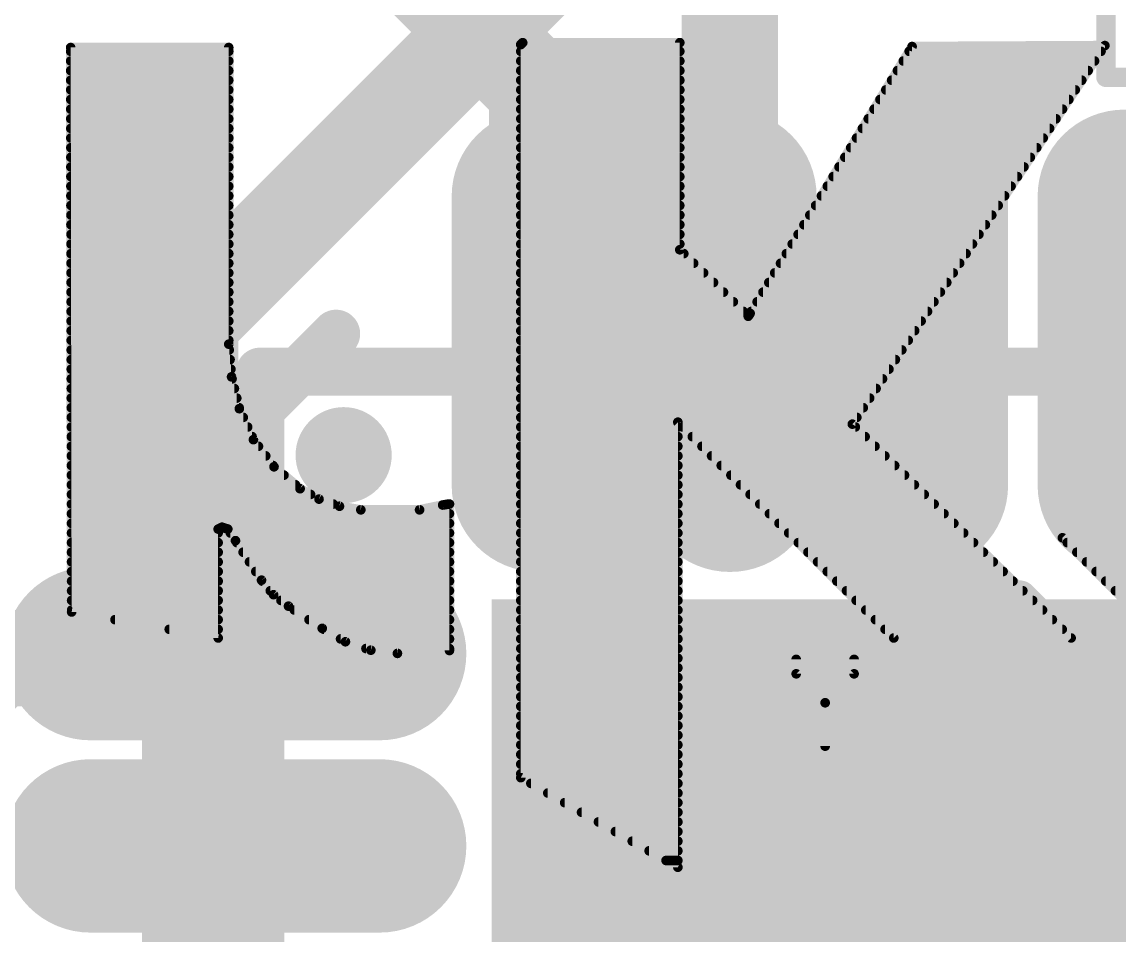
# Model space of a CAD drawing. Extents: x -34 to 73, y -15 to 16.
# Drawn here: x 10.072 to 12.964, y 10.674 to 13.082 of the extents above; entities that cross this region are included whole.
import ezdxf

# ---------------------------------------------------------------- set-up
doc = ezdxf.new("R2010")
doc.units = 0
for name, color, linetype in [('1', 12, 'CONTINUOUS'), ('16', 132, 'CONTINUOUS'), ('21', 41, 'CONTINUOUS'), ('22', 40, 'CONTINUOUS'), ('29', 253, 'CONTINUOUS'), ('31', 253, 'CONTINUOUS'), ('39', 12, 'CONTINUOUS'), ('51', 53, 'CONTINUOUS')]:
    doc.layers.add(name, color=color, linetype=linetype)

# ---------------------------------------------------------------- blocks, each defined once
blk = doc.blocks.new('RECT')
blk.add_solid([(-0.5, -0.5), (0.5, -0.5), (-0.5, 0.5), (0.5, 0.5)])
blk = doc.blocks.new('RECT162560X40640R100')
at = {"const_width": 0.127}
blk.add_lwpolyline([(0.4445, 0), (0.4445, 0, 0.4142), (0.381, 0.0635), (-0.381, 0.0635, 0.4142), (-0.4445, 0), (-0.4445, 0, 0.4142), (-0.381, -0.0635), (0.381, -0.0635, 0.4142)], format="xyb", close=True, dxfattribs=at)
blk.add_solid([(-0.4064, -0.0254), (0.4064, -0.0254), (-0.4064, 0.0254), (0.4064, 0.0254)])
blk = doc.blocks.new('RECT195072X73152R100')
at = {"const_width": 0.2286}
blk.add_lwpolyline([(0.4953, 0), (0.4953, 0, 0.4142), (0.381, 0.1143), (-0.381, 0.1143, 0.4142), (-0.4953, 0), (-0.4953, 0, 0.4142), (-0.381, -0.1143), (0.381, -0.1143, 0.4142)], format="xyb", close=True, dxfattribs=at)
blk.add_solid([(-0.4064, -0.0254), (0.4064, -0.0254), (-0.4064, 0.0254), (0.4064, 0.0254)])

msp = doc.modelspace()

# ---------------------------------------------------------------- linework, layer by layer
at = {"layer": '1', "const_width": 0.254}
for points in [[(11.9379, 12.2416), (11.9379, 13.7159)], [(11.43, 12.9032), (11.0998, 13.2334)], [(11.43, 12.7), (11.43, 12.9032)], [(11.4333, 12.7221), (11.4333, 12.7033)], [(11.4333, 12.7033), (11.43, 12.7)], [(11.4333, 12.2416), (11.4333, 12.7033)], [(10.6217, 11.4046), (10.6338, 11.4167)], [(9.779, 11.176), (10.0076, 11.4046)], [(10.0076, 11.4046), (10.6217, 11.4046)]]:
    msp.add_lwpolyline(points, dxfattribs=at)
at = {"layer": '1', "const_width": 0.127}
for points in [[(11.4935, 12.9032, 1), (11.3665, 12.9032)], [(11.3851, 12.8583, 1), (11.4749, 12.9481)], [(11.4968, 12.7221, 1), (11.3698, 12.7221)], [(11.4968, 12.7033, 1), (11.3698, 12.7033)], [(11.4782, 12.6584, 1), (11.3884, 12.7482)], [(11.3851, 12.7449, 1), (11.4749, 12.6551)], [(11.3665, 12.7, 1), (11.4935, 12.7)], [(11.3698, 12.7033, 1), (11.4968, 12.7033)], [(11.3698, 12.2416, 1), (11.4968, 12.2416)], [(11.8744, 12.2416, 1), (12.0014, 12.2416)], [(10.6787, 11.3718, 1), (10.5889, 11.4616)], [(10.0525, 11.3597, 1), (9.9627, 11.4495)], [(10.5768, 11.4495, 1), (10.6666, 11.3597)], [(10.6217, 11.3411, 1), (10.6217, 11.4681)]]:
    msp.add_lwpolyline(points, format="xyb", dxfattribs=at)
at = {"layer": '16', "const_width": 0.254}
for points in [[(11.938, 13.716), (10.5156, 12.2936)], [(10.5156, 5.5372), (10.5156, 12.2936)]]:
    msp.add_lwpolyline(points, dxfattribs=at)
at = {"layer": '16', "const_width": 0.127}
for points in [[(10.5791, 12.2936, 1), (10.4521, 12.2936)], [(10.4707, 12.3385, 1), (10.5605, 12.2487)]]:
    msp.add_lwpolyline(points, format="xyb", dxfattribs=at)
at = {"layer": '21', "const_width": 0.127}
msp.add_lwpolyline([(10.6, 11.96), (10.9, 12.26)], dxfattribs=at)
at = {"layer": '21'}
for points, const_width in [([(10.9225, 12.2375, 1), (10.8775, 12.2825)], 0.0635), ([(10.92, 11.8768, 1), (10.92, 12.0032, 1), (10.92, 11.8768)], 0.127), ([(10.5775, 11.9825, 1), (10.6225, 11.9375)], 0.0635)]:
    msp.add_lwpolyline(points, format="xyb", dxfattribs=dict(at, const_width=const_width))
at = {"layer": '22', "const_width": 0.0254}
for points in [[(11.3919, 13.0277), (11.3868, 13.0226)], [(11.8059, 13.0277), (11.3919, 13.0277)], [(11.8059, 12.4816), (11.8059, 13.0277)], [(10.2006, 13.015), (10.2032, 11.5265)], [(10.6172, 13.015), (10.2006, 13.015)], [(10.2006, 13.0048), (10.6172, 13.0048)], [(10.6172, 12.2326), (10.6172, 13.015)], [(11.3868, 13.0226), (11.3868, 11.0896)], [(11.3868, 13.0048), (11.8059, 13.0048)], [(12.4181, 13.0175), (11.9913, 12.3139)], [(12.2606, 12.0218), (12.9261, 13.02)], [(12.4104, 13.0048), (12.916, 13.0048)], [(12.9261, 13.02), (12.4181, 13.0175)], [(10.2007, 12.9794), (10.6172, 12.9794)], [(11.3868, 12.9794), (11.8059, 12.9794)], [(12.395, 12.9794), (12.899, 12.9794)], [(10.2007, 12.954), (10.6172, 12.954)], [(11.3868, 12.954), (11.8059, 12.954)], [(12.3796, 12.954), (12.8821, 12.954)], [(10.2008, 12.9286), (10.6172, 12.9286)], [(11.3868, 12.9286), (11.8059, 12.9286)], [(12.3642, 12.9286), (12.8652, 12.9286)], [(10.2008, 12.9032), (10.6172, 12.9032)], [(11.3868, 12.9032), (11.8059, 12.9032)], [(12.3488, 12.9032), (12.8482, 12.9032)], [(10.2008, 12.8778), (10.6172, 12.8778)], [(11.3868, 12.8778), (11.8059, 12.8778)], [(12.3334, 12.8778), (12.8313, 12.8778)], [(10.2009, 12.8524), (10.6172, 12.8524)], [(10.2009, 12.827), (10.6172, 12.827)], [(11.3868, 12.8524), (11.8059, 12.8524)], [(11.3868, 12.827), (11.8059, 12.827)], [(12.3025, 12.827), (12.7974, 12.827)], [(12.318, 12.8524), (12.8144, 12.8524)], [(10.201, 12.8016), (10.6172, 12.8016)], [(11.3868, 12.8016), (11.8059, 12.8016)], [(12.2871, 12.8016), (12.7805, 12.8016)], [(10.201, 12.7762), (10.6172, 12.7762)], [(11.3868, 12.7762), (11.8059, 12.7762)], [(12.2717, 12.7762), (12.7636, 12.7762)], [(10.2011, 12.7508), (10.6172, 12.7508)], [(11.3868, 12.7508), (11.8059, 12.7508)], [(12.2563, 12.7508), (12.7466, 12.7508)], [(10.2011, 12.7254), (10.6172, 12.7254)], [(11.3868, 12.7254), (11.8059, 12.7254)], [(12.2409, 12.7254), (12.7297, 12.7254)], [(10.2012, 12.7), (10.6172, 12.7)], [(11.3868, 12.7), (11.8059, 12.7)], [(12.2255, 12.7), (12.7128, 12.7)], [(10.2012, 12.6746), (10.6172, 12.6746)], [(11.3868, 12.6746), (11.8059, 12.6746)], [(12.2101, 12.6746), (12.6958, 12.6746)], [(10.2012, 12.6492), (10.6172, 12.6492)], [(10.2013, 12.6238), (10.6172, 12.6238)], [(11.3868, 12.6492), (11.8059, 12.6492)], [(11.3868, 12.6238), (11.8059, 12.6238)], [(12.1793, 12.6238), (12.662, 12.6238)], [(12.1947, 12.6492), (12.6789, 12.6492)], [(10.2013, 12.5984), (10.6172, 12.5984)], [(11.3868, 12.5984), (11.8059, 12.5984)], [(12.1639, 12.5984), (12.645, 12.5984)], [(10.2014, 12.573), (10.6172, 12.573)], [(11.3868, 12.573), (11.8059, 12.573)], [(12.1485, 12.573), (12.6281, 12.573)], [(10.2014, 12.5476), (10.6172, 12.5476)], [(11.3868, 12.5476), (11.8059, 12.5476)], [(12.1331, 12.5476), (12.6112, 12.5476)], [(10.2015, 12.5222), (10.6172, 12.5222)], [(11.3868, 12.5222), (11.8059, 12.5222)], [(12.1177, 12.5222), (12.5942, 12.5222)], [(10.2015, 12.4968), (10.6172, 12.4968)], [(11.3868, 12.4968), (11.8059, 12.4968)], [(11.9863, 12.3063), (11.8059, 12.4816)], [(12.1022, 12.4968), (12.5773, 12.4968)], [(10.2015, 12.4714), (10.6172, 12.4714)], [(11.3868, 12.4714), (11.8164, 12.4714)], [(12.0868, 12.4714), (12.5603, 12.4714)], [(10.2016, 12.446), (10.6172, 12.446)], [(10.2016, 12.4206), (10.6172, 12.4206)], [(11.3868, 12.446), (11.8425, 12.446)], [(11.3868, 12.4206), (11.8687, 12.4206)], [(12.056, 12.4206), (12.5265, 12.4206)], [(12.0714, 12.446), (12.5434, 12.446)], [(10.2017, 12.3952), (10.6172, 12.3952)], [(11.3868, 12.3952), (11.8948, 12.3952)], [(12.0406, 12.3952), (12.5095, 12.3952)], [(10.2017, 12.3698), (10.6172, 12.3698)], [(11.3868, 12.3698), (11.921, 12.3698)], [(12.0252, 12.3698), (12.4926, 12.3698)], [(10.2018, 12.3444), (10.6172, 12.3444)], [(11.3868, 12.3444), (11.9471, 12.3444)], [(12.0098, 12.3444), (12.4757, 12.3444)], [(10.2018, 12.319), (10.6172, 12.319)], [(11.3868, 12.319), (11.9732, 12.319)], [(11.9913, 12.3139), (11.9863, 12.3063)], [(11.9944, 12.319), (12.4587, 12.319)], [(10.2019, 12.2936), (10.6172, 12.2936)], [(11.3868, 12.2936), (12.4418, 12.2936)], [(10.2019, 12.2682), (10.6172, 12.2682)], [(11.3868, 12.2682), (12.4249, 12.2682)], [(10.2019, 12.2428), (10.6172, 12.2428)], [(10.6246, 12.1465), (10.6172, 12.2326)], [(11.3868, 12.2428), (12.4079, 12.2428)], [(10.202, 12.2174), (10.6185, 12.2174)], [(10.202, 12.192), (10.6207, 12.192)], [(11.3868, 12.2174), (12.391, 12.2174)], [(11.3868, 12.192), (12.3741, 12.192)], [(10.2021, 12.1666), (10.6229, 12.1666)], [(11.3868, 12.1666), (12.3571, 12.1666)], [(10.2021, 12.1412), (10.6259, 12.1412)], [(10.6451, 12.0625), (10.6246, 12.1465)], [(11.3868, 12.1412), (12.3402, 12.1412)], [(10.2022, 12.1158), (10.6321, 12.1158)], [(11.3868, 12.1158), (12.3233, 12.1158)], [(10.2022, 12.0904), (10.6383, 12.0904)], [(11.3868, 12.0904), (12.3063, 12.0904)], [(10.2023, 12.065), (10.6445, 12.065)], [(10.6822, 11.9808), (10.6451, 12.0625)], [(11.3868, 12.065), (12.2894, 12.065)], [(10.2023, 12.0396), (10.6555, 12.0396)], [(11.3868, 12.0396), (12.2725, 12.0396)], [(11.8008, 10.8534), (11.8008, 12.0269)], [(11.8008, 12.0269), (12.3698, 11.4579)], [(12.8372, 11.4579), (12.2606, 12.0218)], [(10.2023, 12.0142), (10.6671, 12.0142)], [(10.2024, 11.9888), (10.6786, 11.9888)], [(11.3868, 12.0142), (11.8008, 12.0142)], [(11.3868, 11.9888), (11.8008, 11.9888)], [(11.8135, 12.0142), (12.2684, 12.0142)], [(11.8389, 11.9888), (12.2943, 11.9888)], [(10.2024, 11.9634), (10.6955, 11.9634)], [(10.7365, 11.9093), (10.6822, 11.9808)], [(11.3868, 11.9634), (11.8008, 11.9634)], [(11.8643, 11.9634), (12.3203, 11.9634)], [(10.2025, 11.938), (10.7147, 11.938)], [(11.3868, 11.938), (11.8008, 11.938)], [(11.8897, 11.938), (12.3463, 11.938)], [(10.2025, 11.9126), (10.734, 11.9126)], [(10.8052, 11.8516), (10.7365, 11.9093)], [(11.3868, 11.9126), (11.8008, 11.9126)], [(11.9151, 11.9126), (12.3723, 11.9126)], [(10.2026, 11.8872), (10.7628, 11.8872)], [(11.3868, 11.8872), (11.8008, 11.8872)], [(11.9405, 11.8872), (12.3982, 11.8872)], [(10.2026, 11.8618), (10.7931, 11.8618)], [(10.8551, 11.8241), (10.8052, 11.8516)], [(11.3868, 11.8618), (11.8008, 11.8618)], [(11.9659, 11.8618), (12.4242, 11.8618)], [(10.2027, 11.8364), (10.8328, 11.8364)], [(10.909, 11.8053), (10.8551, 11.8241)], [(11.3868, 11.8364), (11.8008, 11.8364)], [(11.9913, 11.8364), (12.4502, 11.8364)], [(10.2027, 11.811), (10.8927, 11.811)], [(10.2027, 11.7856), (11.1989, 11.7856)], [(10.9652, 11.7958), (10.909, 11.8053)], [(11.1201, 11.7958), (10.9652, 11.7958)], [(11.1811, 11.8085), (11.1201, 11.7958)], [(11.1963, 11.811), (11.1811, 11.8085)], [(11.1989, 11.811), (11.1963, 11.811)], [(11.1989, 11.4249), (11.1989, 11.811)], [(11.3868, 11.811), (11.8008, 11.811)], [(11.3868, 11.7856), (11.8008, 11.7856)], [(12.0167, 11.811), (12.4762, 11.811)], [(12.0421, 11.7856), (12.5021, 11.7856)], [(10.2028, 11.7602), (11.1989, 11.7602)], [(11.3868, 11.7602), (11.8008, 11.7602)], [(12.0675, 11.7602), (12.5281, 11.7602)], [(10.2028, 11.7348), (10.5893, 11.7348)], [(10.5893, 11.745), (10.5994, 11.75)], [(10.5893, 11.4579), (10.5893, 11.745)], [(10.5994, 11.75), (10.6147, 11.745)], [(10.6147, 11.745), (10.635, 11.7145)], [(10.6215, 11.7348), (11.1989, 11.7348)], [(11.3868, 11.7348), (11.8008, 11.7348)], [(12.0929, 11.7348), (12.5541, 11.7348)], [(10.2029, 11.7094), (10.5893, 11.7094)], [(10.635, 11.7145), (10.7036, 11.6103)], [(10.6384, 11.7094), (11.1989, 11.7094)], [(11.3868, 11.7094), (11.8008, 11.7094)], [(12.1183, 11.7094), (12.58, 11.7094)], [(13.2131, 11.7246), (12.8143, 11.7221)], [(12.8143, 11.7221), (13.081, 11.4554)], [(12.827, 11.7094), (13.9294, 11.7094)], [(10.2029, 11.684), (10.5893, 11.684)], [(10.6551, 11.684), (11.1989, 11.684)], [(11.3868, 11.684), (11.8008, 11.684)], [(12.1437, 11.684), (12.606, 11.684)], [(12.8524, 11.684), (13.9294, 11.684)], [(10.203, 11.6586), (10.5893, 11.6586)], [(10.6718, 11.6586), (11.1989, 11.6586)], [(11.3868, 11.6586), (11.8008, 11.6586)], [(12.1691, 11.6586), (12.632, 11.6586)], [(12.8778, 11.6586), (13.9294, 11.6586)], [(10.203, 11.6332), (10.5893, 11.6332)], [(10.6885, 11.6332), (11.1989, 11.6332)], [(11.3868, 11.6332), (11.8008, 11.6332)], [(12.1945, 11.6332), (12.658, 11.6332)], [(12.9032, 11.6332), (13.9294, 11.6332)], [(10.2031, 11.6078), (10.5893, 11.6078)], [(10.2031, 11.5824), (10.5893, 11.5824)], [(10.7036, 11.6103), (10.7352, 11.572)], [(10.7057, 11.6078), (11.1989, 11.6078)], [(10.7267, 11.5824), (11.1989, 11.5824)], [(11.3868, 11.6078), (11.8008, 11.6078)], [(11.3868, 11.5824), (11.8008, 11.5824)], [(12.2199, 11.6078), (12.6839, 11.6078)], [(12.2453, 11.5824), (12.7099, 11.5824)], [(12.9286, 11.6078), (13.9294, 11.6078)], [(12.954, 11.5824), (13.9294, 11.5824)], [(10.2031, 11.557), (10.5893, 11.557)], [(10.7352, 11.572), (10.7747, 11.5418)], [(10.7548, 11.557), (11.1989, 11.557)], [(11.3868, 11.557), (11.8008, 11.557)], [(12.2707, 11.557), (12.7359, 11.557)], [(10.2032, 11.5316), (10.5893, 11.5316)], [(10.2032, 11.5265), (10.5893, 11.4579)], [(10.7747, 11.5418), (10.8636, 11.4833)], [(10.7902, 11.5316), (11.1989, 11.5316)], [(11.3868, 11.5316), (11.8008, 11.5316)], [(12.2961, 11.5316), (12.7618, 11.5316)], [(10.3175, 11.5062), (10.5893, 11.5062)], [(10.8288, 11.5062), (11.1989, 11.5062)], [(11.3868, 11.5062), (11.8008, 11.5062)], [(12.3215, 11.5062), (12.7878, 11.5062)], [(10.4604, 11.4808), (10.5893, 11.4808)], [(10.8636, 11.4833), (10.9247, 11.448)], [(10.8679, 11.4808), (11.1989, 11.4808)], [(11.3868, 11.4808), (11.8008, 11.4808)], [(12.3469, 11.4808), (12.8138, 11.4808)], [(10.9119, 11.4554), (11.1989, 11.4554)], [(10.9247, 11.448), (10.9916, 11.4257)], [(11.3868, 11.4554), (11.8008, 11.4554)], [(12.3698, 11.4579), (12.8372, 11.4579)], [(10.9788, 11.43), (11.1989, 11.43)], [(10.9916, 11.4257), (11.0617, 11.4173)], [(11.0617, 11.4173), (11.1989, 11.4249)], [(11.3868, 11.43), (11.8008, 11.43)], [(11.3868, 11.4046), (11.8008, 11.4046)], [(11.3868, 11.3792), (11.8008, 11.3792)], [(11.3868, 11.3538), (11.8008, 11.3538)], [(11.3868, 11.3284), (11.8008, 11.3284)], [(11.3868, 11.303), (11.8008, 11.303)], [(11.3868, 11.2776), (11.8008, 11.2776)], [(11.3868, 11.2522), (11.8008, 11.2522)], [(11.3868, 11.2268), (11.8008, 11.2268)], [(11.3868, 11.2014), (11.8008, 11.2014)], [(11.3868, 11.176), (11.8008, 11.176)], [(11.3868, 11.1506), (11.8008, 11.1506)], [(11.3868, 11.1252), (11.8008, 11.1252)], [(11.3868, 11.0998), (11.8008, 11.0998)], [(11.3868, 11.0896), (11.8008, 10.8534)], [(11.4134, 11.0744), (11.8008, 11.0744)], [(11.458, 11.049), (11.8008, 11.049)], [(11.5025, 11.0236), (11.8008, 11.0236)], [(11.547, 10.9982), (11.8008, 10.9982)], [(11.5915, 10.9728), (11.8008, 10.9728)], [(11.636, 10.9474), (11.8008, 10.9474)], [(11.6806, 10.922), (11.8008, 10.922)], [(11.7251, 10.8966), (11.8008, 10.8966)], [(11.7696, 10.8712), (11.8008, 10.8712)]]:
    msp.add_lwpolyline(points, dxfattribs=at)
at = {"layer": '22', "const_width": 0.0127}
for points in [[(11.3919, 13.0341, 1), (11.3919, 13.0214)], [(11.3964, 13.0232, 1), (11.3874, 13.0322)], [(11.8123, 13.0277, 1), (11.7996, 13.0277)], [(11.8059, 13.0214, 1), (11.8059, 13.0341)], [(10.2006, 13.0213, 1), (10.2006, 13.0087)], [(10.2006, 13.0112, 1), (10.2006, 12.9985)], [(10.2069, 13.015, 1), (10.1943, 13.015)], [(10.6235, 13.015, 1), (10.6109, 13.015)], [(10.6172, 13.0087, 1), (10.6172, 13.0213)], [(10.6172, 12.9985, 1), (10.6172, 13.0112)], [(11.3932, 13.0226, 1), (11.3805, 13.0226)], [(11.3823, 13.0271, 1), (11.3913, 13.0181)], [(11.3868, 13.0112, 1), (11.3868, 12.9985)], [(11.8059, 12.9985, 1), (11.8059, 13.0112)], [(12.4104, 13.0112, 1), (12.4104, 12.9985)], [(12.4181, 13.0238, 1), (12.4181, 13.0112)], [(12.4235, 13.0142, 1), (12.4127, 13.0208)], [(12.916, 12.9985, 1), (12.916, 13.0112)], [(12.9314, 13.0165, 1), (12.9208, 13.0235)], [(12.9261, 13.0137, 1), (12.9261, 13.0263)], [(10.2007, 12.9857, 1), (10.2007, 12.9731)], [(10.6172, 12.9731, 1), (10.6172, 12.9857)], [(11.3868, 12.9857, 1), (11.3868, 12.9731)], [(11.8059, 12.9731, 1), (11.8059, 12.9857)], [(12.395, 12.9857, 1), (12.395, 12.9731)], [(12.899, 12.9731, 1), (12.899, 12.9857)], [(10.2007, 12.9604, 1), (10.2007, 12.9477)], [(10.6172, 12.9477, 1), (10.6172, 12.9604)], [(11.3868, 12.9604, 1), (11.3868, 12.9477)], [(11.8059, 12.9477, 1), (11.8059, 12.9604)], [(12.3796, 12.9604, 1), (12.3796, 12.9477)], [(12.8821, 12.9477, 1), (12.8821, 12.9604)], [(10.2008, 12.935, 1), (10.2008, 12.9223)], [(10.6172, 12.9223, 1), (10.6172, 12.935)], [(11.3868, 12.935, 1), (11.3868, 12.9223)], [(11.8059, 12.9223, 1), (11.8059, 12.935)], [(12.3642, 12.935, 1), (12.3642, 12.9223)], [(12.8652, 12.9223, 1), (12.8652, 12.935)], [(10.2008, 12.9095, 1), (10.2008, 12.8969)], [(10.6172, 12.8969, 1), (10.6172, 12.9095)], [(11.3868, 12.9095, 1), (11.3868, 12.8969)], [(11.8059, 12.8969, 1), (11.8059, 12.9095)], [(12.3488, 12.9095, 1), (12.3488, 12.8969)], [(12.8482, 12.8969, 1), (12.8482, 12.9095)], [(10.2008, 12.8841, 1), (10.2008, 12.8715)], [(10.6172, 12.8715, 1), (10.6172, 12.8841)], [(11.3868, 12.8841, 1), (11.3868, 12.8715)], [(11.8059, 12.8715, 1), (11.8059, 12.8841)], [(12.3334, 12.8841, 1), (12.3334, 12.8715)], [(12.8313, 12.8715, 1), (12.8313, 12.8841)], [(10.2009, 12.8588, 1), (10.2009, 12.8461)], [(10.2009, 12.8333, 1), (10.2009, 12.8207)], [(10.6172, 12.8461, 1), (10.6172, 12.8588)], [(10.6172, 12.8207, 1), (10.6172, 12.8333)], [(11.3868, 12.8588, 1), (11.3868, 12.8461)], [(11.3868, 12.8333, 1), (11.3868, 12.8207)], [(11.8059, 12.8461, 1), (11.8059, 12.8588)], [(11.8059, 12.8207, 1), (11.8059, 12.8333)], [(12.3025, 12.8333, 1), (12.3025, 12.8207)], [(12.318, 12.8588, 1), (12.318, 12.8461)], [(12.7974, 12.8207, 1), (12.7974, 12.8333)], [(12.8144, 12.8461, 1), (12.8144, 12.8588)], [(10.201, 12.8079, 1), (10.201, 12.7953)], [(10.6172, 12.7953, 1), (10.6172, 12.8079)], [(11.3868, 12.8079, 1), (11.3868, 12.7953)], [(11.8059, 12.7953, 1), (11.8059, 12.8079)], [(12.2871, 12.8079, 1), (12.2871, 12.7953)], [(12.7805, 12.7953, 1), (12.7805, 12.8079)], [(10.201, 12.7826, 1), (10.201, 12.7699)], [(10.6172, 12.7699, 1), (10.6172, 12.7826)], [(11.3868, 12.7826, 1), (11.3868, 12.7699)], [(11.8059, 12.7699, 1), (11.8059, 12.7826)], [(12.2717, 12.7826, 1), (12.2717, 12.7699)], [(12.7636, 12.7699, 1), (12.7636, 12.7826)], [(10.2011, 12.7571, 1), (10.2011, 12.7445)], [(10.6172, 12.7445, 1), (10.6172, 12.7571)], [(11.3868, 12.7571, 1), (11.3868, 12.7445)], [(11.8059, 12.7445, 1), (11.8059, 12.7571)], [(12.2563, 12.7571, 1), (12.2563, 12.7445)], [(12.7466, 12.7445, 1), (12.7466, 12.7571)], [(10.2011, 12.7317, 1), (10.2011, 12.7191)], [(10.6172, 12.7191, 1), (10.6172, 12.7317)], [(11.3868, 12.7317, 1), (11.3868, 12.7191)], [(11.8059, 12.7191, 1), (11.8059, 12.7317)], [(12.2409, 12.7317, 1), (12.2409, 12.7191)], [(12.7297, 12.7191, 1), (12.7297, 12.7317)], [(10.2012, 12.7064, 1), (10.2012, 12.6937)], [(10.6172, 12.6937, 1), (10.6172, 12.7064)], [(11.3868, 12.7064, 1), (11.3868, 12.6937)], [(11.8059, 12.6937, 1), (11.8059, 12.7064)], [(12.2255, 12.7064, 1), (12.2255, 12.6937)], [(12.7128, 12.6937, 1), (12.7128, 12.7064)], [(10.2012, 12.6809, 1), (10.2012, 12.6683)], [(10.6172, 12.6683, 1), (10.6172, 12.6809)], [(11.3868, 12.6809, 1), (11.3868, 12.6683)], [(11.8059, 12.6683, 1), (11.8059, 12.6809)], [(12.2101, 12.6809, 1), (12.2101, 12.6683)], [(12.6958, 12.6683, 1), (12.6958, 12.6809)], [(10.2012, 12.6555, 1), (10.2012, 12.6429)], [(10.2013, 12.6302, 1), (10.2013, 12.6175)], [(10.6172, 12.6429, 1), (10.6172, 12.6555)], [(10.6172, 12.6175, 1), (10.6172, 12.6302)], [(11.3868, 12.6555, 1), (11.3868, 12.6429)], [(11.3868, 12.6302, 1), (11.3868, 12.6175)], [(11.8059, 12.6429, 1), (11.8059, 12.6555)], [(11.8059, 12.6175, 1), (11.8059, 12.6302)], [(12.1793, 12.6302, 1), (12.1793, 12.6175)], [(12.1947, 12.6555, 1), (12.1947, 12.6429)], [(12.662, 12.6175, 1), (12.662, 12.6302)], [(12.6789, 12.6429, 1), (12.6789, 12.6555)], [(10.2013, 12.6047, 1), (10.2013, 12.5921)], [(10.6172, 12.5921, 1), (10.6172, 12.6047)], [(11.3868, 12.6047, 1), (11.3868, 12.5921)], [(11.8059, 12.5921, 1), (11.8059, 12.6047)], [(12.1639, 12.6047, 1), (12.1639, 12.5921)], [(12.645, 12.5921, 1), (12.645, 12.6047)], [(10.2014, 12.5793, 1), (10.2014, 12.5667)], [(10.6172, 12.5667, 1), (10.6172, 12.5793)], [(11.3868, 12.5793, 1), (11.3868, 12.5667)], [(11.8059, 12.5667, 1), (11.8059, 12.5793)], [(12.1485, 12.5793, 1), (12.1485, 12.5667)], [(12.6281, 12.5667, 1), (12.6281, 12.5793)], [(10.2014, 12.554, 1), (10.2014, 12.5413)], [(10.6172, 12.5413, 1), (10.6172, 12.554)], [(11.3868, 12.554, 1), (11.3868, 12.5413)], [(11.8059, 12.5413, 1), (11.8059, 12.554)], [(12.1331, 12.554, 1), (12.1331, 12.5413)], [(12.6112, 12.5413, 1), (12.6112, 12.554)], [(10.2015, 12.5285, 1), (10.2015, 12.5159)], [(10.6172, 12.5159, 1), (10.6172, 12.5285)], [(11.3868, 12.5285, 1), (11.3868, 12.5159)], [(11.8059, 12.5159, 1), (11.8059, 12.5285)], [(12.1177, 12.5285, 1), (12.1177, 12.5159)], [(12.5942, 12.5159, 1), (12.5942, 12.5285)], [(10.2015, 12.5031, 1), (10.2015, 12.4905)], [(10.6172, 12.4905, 1), (10.6172, 12.5031)], [(11.3868, 12.5031, 1), (11.3868, 12.4905)], [(11.8103, 12.4862, 1), (11.8015, 12.477)], [(11.8059, 12.4905, 1), (11.8059, 12.5031)], [(12.1022, 12.5031, 1), (12.1022, 12.4905)], [(12.5773, 12.4905, 1), (12.5773, 12.5031)], [(10.2015, 12.4778, 1), (10.2015, 12.4651)], [(10.6172, 12.4651, 1), (10.6172, 12.4778)], [(11.3868, 12.4778, 1), (11.3868, 12.4651)], [(11.7996, 12.4816, 1), (11.8123, 12.4816)], [(11.8164, 12.4651, 1), (11.8164, 12.4778)], [(12.0868, 12.4778, 1), (12.0868, 12.4651)], [(12.5603, 12.4651, 1), (12.5603, 12.4778)], [(10.2016, 12.4523, 1), (10.2016, 12.4397)], [(10.2016, 12.4269, 1), (10.2016, 12.4143)], [(10.6172, 12.4397, 1), (10.6172, 12.4523)], [(10.6172, 12.4143, 1), (10.6172, 12.4269)], [(11.3868, 12.4523, 1), (11.3868, 12.4397)], [(11.3868, 12.4269, 1), (11.3868, 12.4143)], [(11.8425, 12.4397, 1), (11.8425, 12.4523)], [(11.8687, 12.4143, 1), (11.8687, 12.4269)], [(12.056, 12.4269, 1), (12.056, 12.4143)], [(12.0714, 12.4523, 1), (12.0714, 12.4397)], [(12.5265, 12.4143, 1), (12.5265, 12.4269)], [(12.5434, 12.4397, 1), (12.5434, 12.4523)], [(10.2017, 12.4016, 1), (10.2017, 12.3889)], [(10.6172, 12.3889, 1), (10.6172, 12.4016)], [(11.3868, 12.4016, 1), (11.3868, 12.3889)], [(11.8948, 12.3889, 1), (11.8948, 12.4016)], [(12.0406, 12.4016, 1), (12.0406, 12.3889)], [(12.5095, 12.3889, 1), (12.5095, 12.4016)], [(10.2017, 12.3762, 1), (10.2017, 12.3635)], [(10.6172, 12.3635, 1), (10.6172, 12.3762)], [(11.3868, 12.3762, 1), (11.3868, 12.3635)], [(11.921, 12.3635, 1), (11.921, 12.3762)], [(12.0252, 12.3762, 1), (12.0252, 12.3635)], [(12.4926, 12.3635, 1), (12.4926, 12.3762)], [(10.2018, 12.3507, 1), (10.2018, 12.3381)], [(10.6172, 12.3381, 1), (10.6172, 12.3507)], [(11.3868, 12.3507, 1), (11.3868, 12.3381)], [(11.9471, 12.3381, 1), (11.9471, 12.3507)], [(12.0098, 12.3507, 1), (12.0098, 12.3381)], [(12.4757, 12.3381, 1), (12.4757, 12.3507)], [(10.2018, 12.3254, 1), (10.2018, 12.3127)], [(10.6172, 12.3127, 1), (10.6172, 12.3254)], [(11.3868, 12.3254, 1), (11.3868, 12.3127)], [(11.9732, 12.3127, 1), (11.9732, 12.3254)], [(11.9819, 12.3017, 1), (11.9907, 12.3109)], [(11.9859, 12.3172, 1), (11.9967, 12.3106)], [(11.9966, 12.3104, 1), (11.986, 12.3174)], [(11.9944, 12.3254, 1), (11.9944, 12.3127)], [(12.4587, 12.3127, 1), (12.4587, 12.3254)], [(10.2019, 12.3, 1), (10.2019, 12.2873)], [(10.6172, 12.2873, 1), (10.6172, 12.3)], [(11.3868, 12.3, 1), (11.3868, 12.2873)], [(11.981, 12.3098, 1), (11.9916, 12.3028)], [(12.4418, 12.2873, 1), (12.4418, 12.3)], [(10.2019, 12.2745, 1), (10.2019, 12.2619)], [(10.6172, 12.2619, 1), (10.6172, 12.2745)], [(11.3868, 12.2745, 1), (11.3868, 12.2619)], [(12.4249, 12.2619, 1), (12.4249, 12.2745)], [(10.2019, 12.2492, 1), (10.2019, 12.2365)], [(10.6235, 12.2331, 1), (10.6109, 12.2321)], [(10.6109, 12.2326, 1), (10.6235, 12.2326)], [(10.6172, 12.2365, 1), (10.6172, 12.2492)], [(11.3868, 12.2492, 1), (11.3868, 12.2365)], [(12.4079, 12.2365, 1), (12.4079, 12.2492)], [(10.202, 12.2238, 1), (10.202, 12.2111)], [(10.202, 12.1983, 1), (10.202, 12.1857)], [(10.6185, 12.2111, 1), (10.6185, 12.2238)], [(10.6207, 12.1857, 1), (10.6207, 12.1983)], [(11.3868, 12.2238, 1), (11.3868, 12.2111)], [(11.3868, 12.1983, 1), (11.3868, 12.1857)], [(12.3741, 12.1857, 1), (12.3741, 12.1983)], [(12.391, 12.2111, 1), (12.391, 12.2238)], [(10.2021, 12.173, 1), (10.2021, 12.1603)], [(10.6229, 12.1603, 1), (10.6229, 12.173)], [(11.3868, 12.173, 1), (11.3868, 12.1603)], [(12.3571, 12.1603, 1), (12.3571, 12.173)], [(10.2021, 12.1476, 1), (10.2021, 12.1349)], [(10.6308, 12.148, 1), (10.6185, 12.145)], [(10.6183, 12.1459, 1), (10.631, 12.147)], [(10.6259, 12.1349, 1), (10.6259, 12.1476)], [(11.3868, 12.1476, 1), (11.3868, 12.1349)], [(12.3402, 12.1349, 1), (12.3402, 12.1476)], [(10.2022, 12.1221, 1), (10.2022, 12.1095)], [(10.6321, 12.1095, 1), (10.6321, 12.1221)], [(11.3868, 12.1221, 1), (11.3868, 12.1095)], [(12.3233, 12.1095, 1), (12.3233, 12.1221)], [(10.2022, 12.0968, 1), (10.2022, 12.0841)], [(10.6383, 12.0841, 1), (10.6383, 12.0968)], [(11.3868, 12.0968, 1), (11.3868, 12.0841)], [(12.3063, 12.0841, 1), (12.3063, 12.0968)], [(10.2023, 12.0714, 1), (10.2023, 12.0587)], [(10.6509, 12.0651, 1), (10.6393, 12.0599)], [(10.6389, 12.061, 1), (10.6513, 12.064)], [(10.6445, 12.0587, 1), (10.6445, 12.0714)], [(11.3868, 12.0714, 1), (11.3868, 12.0587)], [(12.2894, 12.0587, 1), (12.2894, 12.0714)], [(10.2023, 12.0459, 1), (10.2023, 12.0333)], [(10.6555, 12.0333, 1), (10.6555, 12.0459)], [(11.3868, 12.0459, 1), (11.3868, 12.0333)], [(11.8072, 12.0269, 1), (11.7945, 12.0269)], [(11.8053, 12.0314, 1), (11.7963, 12.0224)], [(12.2553, 12.0253, 1), (12.2659, 12.0183)], [(12.265, 12.0263, 1), (12.2562, 12.0173)], [(12.2725, 12.0333, 1), (12.2725, 12.0459)], [(10.2023, 12.0206, 1), (10.2023, 12.0079)], [(10.2024, 11.9952, 1), (10.2024, 11.9825)], [(10.6671, 12.0079, 1), (10.6671, 12.0206)], [(10.6786, 11.9825, 1), (10.6786, 11.9952)], [(11.3868, 12.0206, 1), (11.3868, 12.0079)], [(11.3868, 11.9952, 1), (11.3868, 11.9825)], [(11.8008, 12.0079, 1), (11.8008, 12.0206)], [(11.8008, 11.9825, 1), (11.8008, 11.9952)], [(11.8135, 12.0206, 1), (11.8135, 12.0079)], [(11.8389, 11.9952, 1), (11.8389, 11.9825)], [(12.2684, 12.0079, 1), (12.2684, 12.0206)], [(12.2943, 11.9825, 1), (12.2943, 11.9952)], [(10.2024, 11.9697, 1), (10.2024, 11.9571)], [(10.6873, 11.9847, 1), (10.6772, 11.977)], [(10.6765, 11.9782, 1), (10.688, 11.9834)], [(10.6955, 11.9571, 1), (10.6955, 11.9697)], [(11.3868, 11.9697, 1), (11.3868, 11.9571)], [(11.8008, 11.9571, 1), (11.8008, 11.9697)], [(11.8643, 11.9697, 1), (11.8643, 11.9571)], [(12.3203, 11.9571, 1), (12.3203, 11.9697)], [(10.2025, 11.9444, 1), (10.2025, 11.9317)], [(10.7147, 11.9317, 1), (10.7147, 11.9444)], [(11.3868, 11.9444, 1), (11.3868, 11.9317)], [(11.8008, 11.9317, 1), (11.8008, 11.9444)], [(11.8897, 11.9444, 1), (11.8897, 11.9317)], [(12.3463, 11.9317, 1), (12.3463, 11.9444)], [(10.2025, 11.919, 1), (10.2025, 11.9063)], [(10.7406, 11.9142, 1), (10.7324, 11.9045)], [(10.7314, 11.9055, 1), (10.7416, 11.9132)], [(10.734, 11.9063, 1), (10.734, 11.919)], [(11.3868, 11.919, 1), (11.3868, 11.9063)], [(11.8008, 11.9063, 1), (11.8008, 11.919)], [(11.9151, 11.919, 1), (11.9151, 11.9063)], [(12.3723, 11.9063, 1), (12.3723, 11.919)], [(10.2026, 11.8935, 1), (10.2026, 11.8809)], [(10.7628, 11.8809, 1), (10.7628, 11.8935)], [(11.3868, 11.8935, 1), (11.3868, 11.8809)], [(11.8008, 11.8809, 1), (11.8008, 11.8935)], [(11.9405, 11.8935, 1), (11.9405, 11.8809)], [(12.3982, 11.8809, 1), (12.3982, 11.8935)], [(10.2026, 11.8681, 1), (10.2026, 11.8555)], [(10.7931, 11.8555, 1), (10.7931, 11.8681)], [(10.8083, 11.8572, 1), (10.8021, 11.846)], [(10.8011, 11.8467, 1), (10.8093, 11.8565)], [(11.3868, 11.8681, 1), (11.3868, 11.8555)], [(11.8008, 11.8555, 1), (11.8008, 11.8681)], [(11.9659, 11.8681, 1), (11.9659, 11.8555)], [(12.4242, 11.8555, 1), (12.4242, 11.8681)], [(10.2027, 11.8428, 1), (10.2027, 11.8301)], [(10.8328, 11.8301, 1), (10.8328, 11.8428)], [(10.8572, 11.8301, 1), (10.853, 11.8181)], [(10.8521, 11.8185, 1), (10.8582, 11.8296)], [(11.3868, 11.8428, 1), (11.3868, 11.8301)], [(11.8008, 11.8301, 1), (11.8008, 11.8428)], [(11.9913, 11.8428, 1), (11.9913, 11.8301)], [(12.4502, 11.8301, 1), (12.4502, 11.8428)], [(10.2027, 11.8173, 1), (10.2027, 11.8047)], [(10.2027, 11.7919, 1), (10.2027, 11.7793)], [(10.8927, 11.8047, 1), (10.8927, 11.8173)], [(10.91, 11.8116, 1), (10.9079, 11.7991)], [(10.9069, 11.7993, 1), (10.9111, 11.8113)], [(10.9652, 11.8021, 1), (10.9652, 11.7895)], [(10.9641, 11.7895, 1), (10.9663, 11.8021)], [(11.1188, 11.802, 1), (11.1214, 11.7896)], [(11.1201, 11.7895, 1), (11.1201, 11.8021)], [(11.1801, 11.8148, 1), (11.1821, 11.8022)], [(11.1824, 11.8023, 1), (11.1798, 11.8147)], [(11.1963, 11.8173, 1), (11.1963, 11.8047)], [(11.2052, 11.811, 1), (11.1926, 11.811)], [(11.1973, 11.8047, 1), (11.1953, 11.8173)], [(11.1989, 11.8047, 1), (11.1989, 11.8173)], [(11.1989, 11.7793, 1), (11.1989, 11.7919)], [(11.3868, 11.7919, 1), (11.3868, 11.7793)], [(11.3868, 11.8173, 1), (11.3868, 11.8047)], [(11.8008, 11.8047, 1), (11.8008, 11.8173)], [(11.8008, 11.7793, 1), (11.8008, 11.7919)], [(12.0167, 11.8173, 1), (12.0167, 11.8047)], [(12.0421, 11.7919, 1), (12.0421, 11.7793)], [(12.4762, 11.8047, 1), (12.4762, 11.8173)], [(12.5021, 11.7793, 1), (12.5021, 11.7919)], [(10.2028, 11.7666, 1), (10.2028, 11.7539)], [(11.1989, 11.7539, 1), (11.1989, 11.7666)], [(11.3868, 11.7666, 1), (11.3868, 11.7539)], [(11.8008, 11.7539, 1), (11.8008, 11.7666)], [(12.0675, 11.7666, 1), (12.0675, 11.7539)], [(12.5281, 11.7539, 1), (12.5281, 11.7666)], [(10.2028, 11.7411, 1), (10.2028, 11.7285)], [(10.5865, 11.7507, 1), (10.5921, 11.7393)], [(10.5956, 11.745, 1), (10.583, 11.745)], [(10.5893, 11.7285, 1), (10.5893, 11.7411)], [(10.6014, 11.756, 1), (10.5974, 11.744)], [(10.6022, 11.7443, 1), (10.5966, 11.7557)], [(10.62, 11.7485, 1), (10.6094, 11.7415)], [(10.6127, 11.739, 1), (10.6167, 11.751)], [(10.6215, 11.7411, 1), (10.6215, 11.7285)], [(11.1989, 11.7285, 1), (11.1989, 11.7411)], [(11.3868, 11.7411, 1), (11.3868, 11.7285)], [(11.8008, 11.7285, 1), (11.8008, 11.7411)], [(12.0929, 11.7411, 1), (12.0929, 11.7285)], [(12.5541, 11.7285, 1), (12.5541, 11.7411)], [(10.2029, 11.7157, 1), (10.2029, 11.7031)], [(10.5893, 11.7031, 1), (10.5893, 11.7157)], [(10.6403, 11.718, 1), (10.6297, 11.711)], [(10.6297, 11.711, 1), (10.6403, 11.718)], [(10.6384, 11.7157, 1), (10.6384, 11.7031)], [(11.1989, 11.7031, 1), (11.1989, 11.7157)], [(11.3868, 11.7157, 1), (11.3868, 11.7031)], [(11.8008, 11.7031, 1), (11.8008, 11.7157)], [(12.1183, 11.7157, 1), (12.1183, 11.7031)], [(12.58, 11.7031, 1), (12.58, 11.7157)], [(12.8188, 11.7266, 1), (12.8098, 11.7176)], [(12.8143, 11.7284, 1), (12.8143, 11.7158)], [(12.827, 11.7157, 1), (12.827, 11.7031)], [(10.2029, 11.6904, 1), (10.2029, 11.6777)], [(10.5893, 11.6777, 1), (10.5893, 11.6904)], [(10.6551, 11.6904, 1), (10.6551, 11.6777)], [(11.1989, 11.6777, 1), (11.1989, 11.6904)], [(11.3868, 11.6904, 1), (11.3868, 11.6777)], [(11.8008, 11.6777, 1), (11.8008, 11.6904)], [(12.1437, 11.6904, 1), (12.1437, 11.6777)], [(12.606, 11.6777, 1), (12.606, 11.6904)], [(12.8524, 11.6904, 1), (12.8524, 11.6777)], [(10.203, 11.6649, 1), (10.203, 11.6523)], [(10.5893, 11.6523, 1), (10.5893, 11.6649)], [(10.6718, 11.6649, 1), (10.6718, 11.6523)], [(11.1989, 11.6523, 1), (11.1989, 11.6649)], [(11.3868, 11.6649, 1), (11.3868, 11.6523)], [(11.8008, 11.6523, 1), (11.8008, 11.6649)], [(12.1691, 11.6649, 1), (12.1691, 11.6523)], [(12.632, 11.6523, 1), (12.632, 11.6649)], [(12.8778, 11.6649, 1), (12.8778, 11.6523)], [(10.203, 11.6395, 1), (10.203, 11.6269)], [(10.5893, 11.6269, 1), (10.5893, 11.6395)], [(10.6885, 11.6395, 1), (10.6885, 11.6269)], [(11.1989, 11.6269, 1), (11.1989, 11.6395)], [(11.3868, 11.6395, 1), (11.3868, 11.6269)], [(11.8008, 11.6269, 1), (11.8008, 11.6395)], [(12.1945, 11.6395, 1), (12.1945, 11.6269)], [(12.658, 11.6269, 1), (12.658, 11.6395)], [(12.9032, 11.6395, 1), (12.9032, 11.6269)], [(10.2031, 11.6142, 1), (10.2031, 11.6015)], [(10.2031, 11.5887, 1), (10.2031, 11.5761)], [(10.5893, 11.6015, 1), (10.5893, 11.6142)], [(10.5893, 11.5761, 1), (10.5893, 11.5887)], [(10.7085, 11.6143, 1), (10.6987, 11.6063)], [(10.6983, 11.6068, 1), (10.7089, 11.6138)], [(10.7057, 11.6142, 1), (10.7057, 11.6015)], [(10.7267, 11.5887, 1), (10.7267, 11.5761)], [(11.1989, 11.6015, 1), (11.1989, 11.6142)], [(11.1989, 11.5761, 1), (11.1989, 11.5887)], [(11.3868, 11.6142, 1), (11.3868, 11.6015)], [(11.3868, 11.5887, 1), (11.3868, 11.5761)], [(11.8008, 11.6015, 1), (11.8008, 11.6142)], [(11.8008, 11.5761, 1), (11.8008, 11.5887)], [(12.2199, 11.6142, 1), (12.2199, 11.6015)], [(12.2453, 11.5887, 1), (12.2453, 11.5761)], [(12.6839, 11.6015, 1), (12.6839, 11.6142)], [(12.7099, 11.5761, 1), (12.7099, 11.5887)], [(12.9286, 11.6142, 1), (12.9286, 11.6015)], [(12.954, 11.5887, 1), (12.954, 11.5761)], [(10.2031, 11.5633, 1), (10.2031, 11.5507)], [(10.5893, 11.5507, 1), (10.5893, 11.5633)], [(10.7391, 11.577, 1), (10.7314, 11.567)], [(10.7304, 11.568, 1), (10.7401, 11.576)], [(10.7548, 11.5633, 1), (10.7548, 11.5507)], [(11.1989, 11.5507, 1), (11.1989, 11.5633)], [(11.3868, 11.5633, 1), (11.3868, 11.5507)], [(11.8008, 11.5507, 1), (11.8008, 11.5633)], [(12.2707, 11.5633, 1), (12.2707, 11.5507)], [(12.7359, 11.5507, 1), (12.7359, 11.5633)], [(10.2032, 11.538, 1), (10.2032, 11.5253)], [(10.2043, 11.5328, 1), (10.2021, 11.5202)], [(10.5893, 11.5253, 1), (10.5893, 11.538)], [(10.7782, 11.5471, 1), (10.7712, 11.5365)], [(10.7708, 11.5368, 1), (10.7786, 11.5468)], [(10.7902, 11.538, 1), (10.7902, 11.5253)], [(11.1989, 11.5253, 1), (11.1989, 11.538)], [(11.3868, 11.538, 1), (11.3868, 11.5253)], [(11.8008, 11.5253, 1), (11.8008, 11.538)], [(12.2961, 11.538, 1), (12.2961, 11.5253)], [(12.7618, 11.5253, 1), (12.7618, 11.538)], [(10.1969, 11.5265, 1), (10.2095, 11.5265)], [(10.3175, 11.5125, 1), (10.3175, 11.4999)], [(10.5893, 11.4999, 1), (10.5893, 11.5125)], [(10.8288, 11.5125, 1), (10.8288, 11.4999)], [(11.1989, 11.4999, 1), (11.1989, 11.5125)], [(11.3868, 11.5125, 1), (11.3868, 11.4999)], [(11.8008, 11.4999, 1), (11.8008, 11.5125)], [(12.3215, 11.5125, 1), (12.3215, 11.4999)], [(12.7878, 11.4999, 1), (12.7878, 11.5125)], [(10.4604, 11.4871, 1), (10.4604, 11.4745)], [(10.5893, 11.4745, 1), (10.5893, 11.4871)], [(10.8668, 11.4888, 1), (10.8604, 11.4778)], [(10.8601, 11.478, 1), (10.8671, 11.4886)], [(10.8679, 11.4871, 1), (10.8679, 11.4745)], [(11.1989, 11.4745, 1), (11.1989, 11.4871)], [(11.3868, 11.4871, 1), (11.3868, 11.4745)], [(11.8008, 11.4745, 1), (11.8008, 11.4871)], [(12.3469, 11.4871, 1), (12.3469, 11.4745)], [(12.8138, 11.4745, 1), (12.8138, 11.4871)], [(10.583, 11.4579, 1), (10.5956, 11.4579)], [(10.5882, 11.4516, 1), (10.5904, 11.4642)], [(10.9119, 11.4618, 1), (10.9119, 11.4491)], [(10.9267, 11.454, 1), (10.9227, 11.442)], [(10.9215, 11.4425, 1), (10.9279, 11.4535)], [(11.1989, 11.4491, 1), (11.1989, 11.4618)], [(11.3868, 11.4618, 1), (11.3868, 11.4491)], [(11.8008, 11.4491, 1), (11.8008, 11.4618)], [(12.3698, 11.4642, 1), (12.3698, 11.4516)], [(12.3653, 11.4534, 1), (12.3743, 11.4624)], [(12.8328, 11.4534, 1), (12.8416, 11.4624)], [(12.8372, 11.4516, 1), (12.8372, 11.4642)], [(10.9788, 11.4363, 1), (10.9788, 11.4237)], [(10.9924, 11.432, 1), (10.9909, 11.4194)], [(10.9896, 11.4197, 1), (10.9937, 11.4317)], [(11.0613, 11.4236, 1), (11.0621, 11.411)], [(11.0609, 11.411, 1), (11.0625, 11.4236)], [(11.1926, 11.4249, 1), (11.2052, 11.4249)], [(11.1993, 11.4186, 1), (11.1985, 11.4312)], [(11.1989, 11.4237, 1), (11.1989, 11.4363)], [(11.3868, 11.4363, 1), (11.3868, 11.4237)], [(11.8008, 11.4237, 1), (11.8008, 11.4363)], [(11.3868, 11.3856, 1), (11.3868, 11.3729)], [(11.3868, 11.4109, 1), (11.3868, 11.3983)], [(11.8008, 11.3983, 1), (11.8008, 11.4109)], [(11.8008, 11.3729, 1), (11.8008, 11.3856)], [(11.3868, 11.3601, 1), (11.3868, 11.3475)], [(11.8008, 11.3475, 1), (11.8008, 11.3601)], [(11.3868, 11.3347, 1), (11.3868, 11.3221)], [(11.8008, 11.3221, 1), (11.8008, 11.3347)], [(11.3868, 11.3094, 1), (11.3868, 11.2967)], [(11.8008, 11.2967, 1), (11.8008, 11.3094)], [(11.3868, 11.284, 1), (11.3868, 11.2713)], [(11.8008, 11.2713, 1), (11.8008, 11.284)], [(11.3868, 11.2585, 1), (11.3868, 11.2459)], [(11.8008, 11.2459, 1), (11.8008, 11.2585)], [(11.3868, 11.2332, 1), (11.3868, 11.2205)], [(11.8008, 11.2205, 1), (11.8008, 11.2332)], [(11.3868, 11.2078, 1), (11.3868, 11.1951)], [(11.8008, 11.1951, 1), (11.8008, 11.2078)], [(11.3868, 11.157, 1), (11.3868, 11.1443)], [(11.3868, 11.1823, 1), (11.3868, 11.1697)], [(11.8008, 11.1697, 1), (11.8008, 11.1823)], [(11.8008, 11.1443, 1), (11.8008, 11.157)], [(11.3868, 11.1316, 1), (11.3868, 11.1189)], [(11.8008, 11.1189, 1), (11.8008, 11.1316)], [(11.3868, 11.1061, 1), (11.3868, 11.0935)], [(11.8008, 11.0935, 1), (11.8008, 11.1061)], [(11.3899, 11.0951, 1), (11.3837, 11.0841)], [(11.3805, 11.0896, 1), (11.3932, 11.0896)], [(11.4134, 11.0808, 1), (11.4134, 11.0681)], [(11.8008, 11.0681, 1), (11.8008, 11.0808)], [(11.458, 11.0554, 1), (11.458, 11.0427)], [(11.8008, 11.0427, 1), (11.8008, 11.0554)], [(11.5025, 11.0299, 1), (11.5025, 11.0173)], [(11.8008, 11.0173, 1), (11.8008, 11.0299)], [(11.547, 11.0046, 1), (11.547, 10.9919)], [(11.8008, 10.9919, 1), (11.8008, 11.0046)], [(11.5915, 10.9792, 1), (11.5915, 10.9665)], [(11.636, 10.9537, 1), (11.636, 10.9411)], [(11.8008, 10.9665, 1), (11.8008, 10.9792)], [(11.8008, 10.9411, 1), (11.8008, 10.9537)], [(11.6806, 10.9284, 1), (11.6806, 10.9157)], [(11.8008, 10.9157, 1), (11.8008, 10.9284)], [(11.7251, 10.903, 1), (11.7251, 10.8903)], [(11.8008, 10.8903, 1), (11.8008, 10.903)], [(11.7696, 10.8775, 1), (11.7696, 10.8649)], [(11.8008, 10.8649, 1), (11.8008, 10.8775)], [(11.7945, 10.8534, 1), (11.8072, 10.8534)], [(11.7977, 10.8479, 1), (11.8039, 10.8589)]]:
    msp.add_lwpolyline(points, format="xyb", dxfattribs=at)
at = {"layer": '39', "const_width": 0.0508}
for points in [[(12.9288, 12.9362), (12.9288, 14.9022)], [(15.8748, 12.9362), (12.9288, 12.9362)]]:
    msp.add_lwpolyline(points, dxfattribs=at)
at = {"layer": '39', "const_width": 0.0254}
for points in [[(12.9288, 12.9489, 1), (12.9288, 12.9235)], [(12.9161, 12.9362, 1), (12.9415, 12.9362)]]:
    msp.add_lwpolyline(points, format="xyb", dxfattribs=at)
at = {"layer": '51'}
for points, const_width in [([(10.7, 12.1918, 1), (10.7, 12.1282)], 0.0635), ([(10.7318, 12.16, 1), (10.6683, 12.16)], 0.0635), ([(12.725, 11.56, 1), (12.675, 11.56)], 0.05), ([(12.7177, 11.5777, 1), (12.6823, 11.5423)], 0.05), ([(12.7177, 11.5423, 1), (12.6823, 11.5777)], 0.05), ([(12.119, 11.4015, 1), (12.1064, 11.4015)], 0.0127), ([(12.2716, 11.4015, 1), (12.2589, 11.4015)], 0.0127), ([(12.4823, 11.3777, 1), (12.5177, 11.3423)], 0.05), ([(12.8823, 11.3423, 1), (12.9177, 11.3777)], 0.05), ([(12.1172, 11.3679, 1), (12.1082, 11.3589)], 0.0127), ([(12.1064, 11.3634, 1), (12.119, 11.3634)], 0.0127), ([(12.2589, 11.3634, 1), (12.2716, 11.3634)], 0.0127), ([(12.2697, 11.3589, 1), (12.2607, 11.3679)], 0.0127), ([(12.1953, 11.2871, 1), (12.1826, 11.2871)], 0.0127), ([(12.1845, 11.2916, 1), (12.1935, 11.2826)], 0.0127), ([(12.1845, 11.2826, 1), (12.1935, 11.2916)], 0.0127), ([(12.1826, 11.1727, 1), (12.1953, 11.1727)], 0.0127), ([(13, 10.86, 0.8471), (12.4, 10.86)], 0.1), ([(12.9, 10.885, 1), (12.9, 10.835)], 0.05), ([(12.9823, 10.8777, 1), (13.0177, 10.8423)], 0.05), ([(12.3753, 10.8641, 1), (12.4247, 10.8559)], 0.05), ([(12.9753, 10.8559, 1), (13.0247, 10.8641)], 0.05)]:
    msp.add_lwpolyline(points, format="xyb", dxfattribs=dict(at, const_width=const_width))
for points, const_width in [([(10.7, 12.16), (14.7, 12.16)], 0.127), ([(10.7, 8.16), (10.7, 12.16)], 0.127), ([(12.5, 11.36), (12.7, 11.56)], 0.1), ([(12.7, 10.36), (12.7, 11.56)], 0.1), ([(12.7, 11.56), (12.9, 11.36)], 0.1), ([(12.1127, 11.4015), (12.1127, 11.3634)], 0.0254), ([(12.2652, 11.3634), (12.2652, 11.4015)], 0.0254), ([(12.1127, 11.3634), (12.189, 11.2871)], 0.0254), ([(12.189, 11.2871), (12.2652, 11.3634)], 0.0254), ([(12.189, 11.2871), (12.189, 11.1727)], 0.0254), ([(13.1, 10.96), (13, 10.86)], 0.1), ([(13, 10.86), (12.9, 10.86)], 0.1)]:
    msp.add_lwpolyline(points, dxfattribs=dict(at, const_width=const_width))

# ---------------------------------------------------------------- block references
at = {"layer": '1'}
for p, rotation in [((11.4333, 12.2416), 90), ((11.9379, 12.2416), 90), ((12.4425, 12.2416), 90), ((12.9775, 12.2416), 90), ((10.6338, 11.4167), 180), ((10.6338, 10.9096), 180)]:
    msp.add_blockref('RECT162560X40640R100', p, dxfattribs=dict(at, rotation=rotation))
at = {"layer": '1', "xscale": 2.6162, "yscale": 2.6162}
msp.add_blockref('RECT', (12.72, 10.15), dxfattribs=at)
at = {"layer": '29'}
for p, rotation in [((11.4333, 12.2416), 90), ((11.9379, 12.2416), 90), ((12.4425, 12.2416), 90), ((12.9775, 12.2416), 90), ((10.6338, 11.4167), 180), ((10.6338, 10.9096), 180)]:
    msp.add_blockref('RECT195072X73152R100', p, dxfattribs=dict(at, rotation=rotation))
at = {"layer": '29', "xscale": 2.8194, "yscale": 2.8194}
msp.add_blockref('RECT', (12.72, 10.15), dxfattribs=at)
at = {"layer": '31'}
for p, rotation in [((11.4333, 12.2416), 90), ((11.9379, 12.2416), 90), ((12.4425, 12.2416), 90), ((12.9775, 12.2416), 90), ((10.6338, 11.4167), 180), ((10.6338, 10.9096), 180)]:
    msp.add_blockref('RECT162560X40640R100', p, dxfattribs=dict(at, rotation=rotation))
at = {"layer": '31', "xscale": 0.4826, "yscale": 0.4826}
msp.add_blockref('RECT', (12.1031, 10.7315), dxfattribs=at)

doc.saveas('drawing.dxf')
